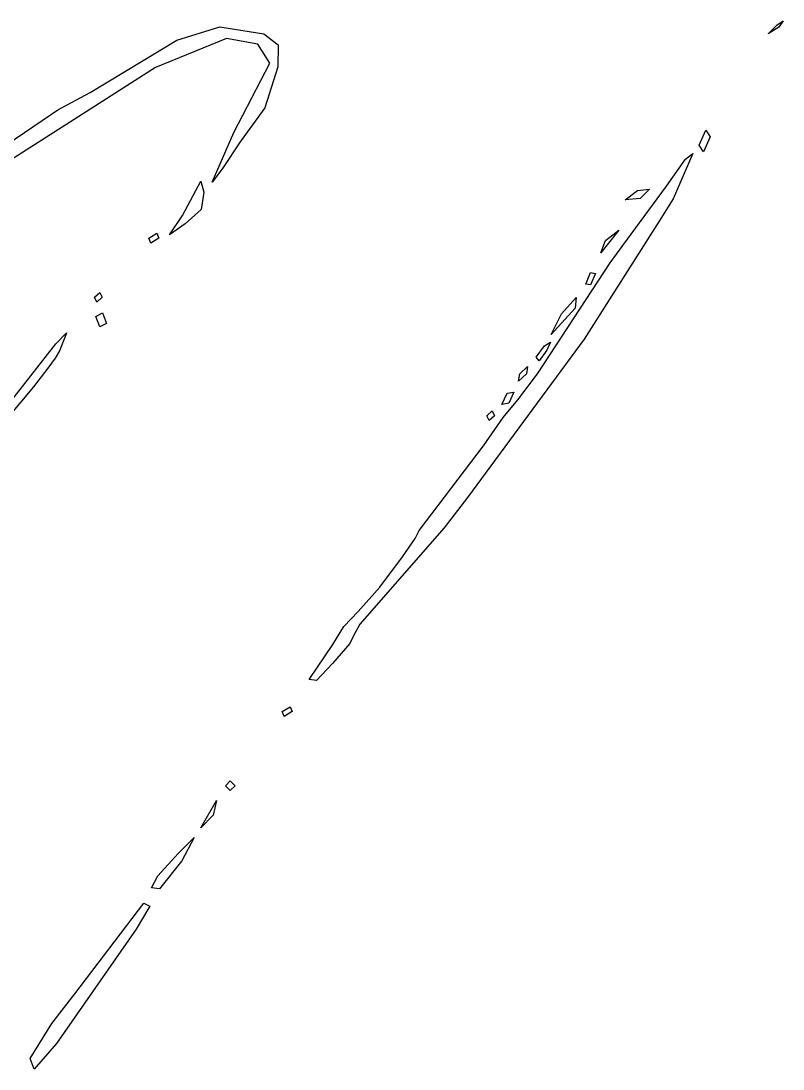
# Model space of a CAD drawing. Extents: x -2 to 136, y 0 to 93.
# Drawn here: x 112.2 to 122.86, y 25.58 to 40.24 of the extents above; entities that cross this region are included whole.
import ezdxf

# ---------------------------------------------------------------- set-up
doc = ezdxf.new("R2010")
doc.units = 0

msp = doc.modelspace()

# ---------------------------------------------------------------- linework, layer by layer
at = {"layer": 'Image'}
for p, q in [((122.651834, 40.061115), (122.772616, 40.181897)), ((122.772616, 40.181897), (122.858886, 40.242103)), ((122.858886, 40.242103), (122.798677, 40.155704)), ((114.381377, 39.974689), (114.984496, 40.160334)), ((114.984496, 40.160334), (115.596977, 40.063285)), ((115.596977, 40.063285), (115.797595, 39.907138)), ((122.651839, 40.060983), (122.651834, 40.061115)), ((122.798677, 40.155704), (122.651839, 40.060983)), ((113.169801, 39.242628), (114.381377, 39.974689)), ((115.077428, 39.996054), (114.083692, 39.589866)), ((115.516234, 39.916177), (115.077428, 39.996054)), ((115.681175, 39.652467), (115.516234, 39.916177)), ((115.797595, 39.907138), (115.794938, 39.598095)), ((114.083692, 39.589866), (109.845596, 36.889215)), ((115.179991, 38.68113), (115.681175, 39.652467)), ((115.794938, 39.598095), (115.610271, 39.026751)), ((112.716784, 38.999105), (113.169801, 39.242628)), ((115.610271, 39.026751), (115.268531, 38.551828)), ((112.496964, 38.851627), (112.716784, 38.999105)), ((111.71116, 38.316746), (112.496964, 38.851627)), ((121.685608, 38.503621), (121.779676, 38.715367)), ((121.779676, 38.715367), (121.84045, 38.61927)), ((114.87729, 37.985567), (115.179991, 38.68113)), ((121.84045, 38.61927), (121.747684, 38.41236)), ((115.268531, 38.551828), (115.018913, 38.178978)), ((121.747684, 38.41236), (121.685608, 38.503621)), ((121.685608, 38.503621), (121.685608, 38.503621)), ((121.228851, 37.930296), (121.494434, 38.309893)), ((121.598016, 38.3903), (121.320823, 37.752179)), ((121.494434, 38.309893), (121.598016, 38.3903)), ((115.018913, 38.178978), (114.87729, 37.985567)), ((114.645933, 37.872458), (114.718117, 38.00049)), ((114.718117, 38.00049), (114.758299, 37.849281)), ((114.462384, 37.518896), (114.645933, 37.872458)), ((114.758299, 37.849281), (114.720622, 37.606393)), ((120.650898, 37.739849), (120.823438, 37.8714)), ((120.823438, 37.8714), (120.991919, 37.89)), ((120.991919, 37.89), (120.861946, 37.759534)), ((120.914831, 37.507043), (121.228851, 37.930296)), ((120.861946, 37.759534), (120.650898, 37.739955)), ((120.650898, 37.739955), (120.650898, 37.739849)), ((121.320823, 37.752179), (121.124814, 37.441611)), ((114.720622, 37.606393), (114.496888, 37.404067)), ((114.278835, 37.248783), (114.462384, 37.518896)), ((114.496888, 37.404067), (114.278835, 37.248783)), ((121.124814, 37.441611), (120.075629, 35.790798)), ((120.620053, 37.100114), (120.914831, 37.507043)), ((113.990275, 37.204862), (114.101948, 37.273866)), ((114.101948, 37.273866), (114.1283, 37.204862)), ((120.56339, 37.314611), (120.311153, 36.997588)), ((120.374039, 37.169858), (120.56339, 37.314611)), ((114.016628, 37.135833), (113.990275, 37.204862)), ((113.990275, 37.204862), (113.990275, 37.204862)), ((114.1283, 37.204862), (114.016628, 37.135833)), ((120.311153, 36.997588), (120.374039, 37.169858)), ((120.374039, 37.169858), (120.374039, 37.169858)), ((120.443312, 36.859185), (120.620053, 37.100114)), ((119.42418, 35.305606), (120.443312, 36.859185)), ((120.099285, 36.562111), (120.167243, 36.721469)), ((120.167243, 36.721469), (120.235207, 36.70824)), ((120.235207, 36.70824), (120.167243, 36.548882)), ((120.167243, 36.548882), (120.099285, 36.562111)), ((120.099285, 36.562111), (120.099285, 36.562111)), ((113.231094, 36.376374), (113.304188, 36.445403)), ((113.261529, 36.30737), (113.231094, 36.376374)), ((113.231094, 36.376374), (113.231094, 36.376374)), ((113.334618, 36.376374), (113.261529, 36.30737)), ((113.304188, 36.445403), (113.334618, 36.376374)), ((119.758777, 36.143937), (119.964203, 36.371978)), ((119.964203, 36.371978), (119.953288, 36.225429)), ((119.953288, 36.225429), (119.615114, 35.854854)), ((113.247131, 36.106155), (113.34314, 36.157907)), ((113.306574, 35.962275), (113.247131, 36.106155)), ((113.247131, 36.106155), (113.247131, 36.106155)), ((113.34314, 36.157907), (113.398022, 36.009797)), ((119.615114, 35.854854), (119.758777, 36.143937)), ((113.398022, 36.009797), (113.306574, 35.962275)), ((112.687125, 35.725261), (112.838726, 35.877949)), ((112.827018, 35.85115), (112.740351, 35.629641)), ((112.838726, 35.877949), (112.827018, 35.85115)), ((120.075629, 35.790798), (118.44761, 33.574387)), ((119.615114, 35.854854), (119.615114, 35.854854)), ((111.334321, 33.993876), (112.687125, 35.725261)), ((112.740351, 35.629641), (112.678563, 35.523173)), ((119.408065, 35.539815), (119.522891, 35.695099)), ((119.554967, 35.634536), (119.449426, 35.487411)), ((119.522891, 35.695099), (119.606108, 35.749828)), ((119.606108, 35.749828), (119.554967, 35.634536)), ((112.678563, 35.523173), (112.575436, 35.382917)), ((119.449426, 35.487411), (119.408065, 35.539815)), ((119.408065, 35.539815), (119.408065, 35.539815)), ((112.575436, 35.382917), (112.37684, 35.121933)), ((119.176057, 35.307061), (119.285864, 35.410566)), ((119.285864, 35.410566), (119.270042, 35.307061)), ((119.148115, 34.94363), (119.42418, 35.305606)), ((119.270042, 35.307061), (119.160232, 35.20353)), ((119.160232, 35.20353), (119.176055, 35.307061)), ((119.176055, 35.307061), (119.176057, 35.307061)), ((112.37684, 35.121933), (111.996386, 34.668332)), ((118.998559, 35.033853), (119.094718, 35.047049)), ((119.094718, 35.047049), (119.022821, 34.896931)), ((119.022821, 34.896931), (118.924939, 34.875765)), ((118.924947, 34.875712), (118.998559, 35.033853)), ((118.946595, 34.694128), (119.148115, 34.94363)), ((118.717897, 34.720428), (118.790991, 34.789458)), ((118.790991, 34.789458), (118.821423, 34.720428)), ((118.924939, 34.875765), (118.924947, 34.875712)), ((118.670532, 34.298921), (118.946595, 34.694128)), ((118.748335, 34.651425), (118.717897, 34.720428)), ((118.717897, 34.720428), (118.717897, 34.720428)), ((118.821423, 34.720428), (118.748335, 34.651425)), ((117.767878, 33.11216), (118.670532, 34.298921)), ((118.44761, 33.574387), (118.120038, 33.152192)), ((118.120038, 33.152192), (116.940728, 31.801681)), ((117.53737, 32.74738), (117.71326, 33.001961)), ((117.71326, 33.001961), (117.767878, 33.11216)), ((117.220897, 32.321692), (117.53737, 32.74738)), ((116.915121, 31.978978), (117.220897, 32.321692)), ((116.716425, 31.769825), (116.915121, 31.978978)), ((116.561138, 31.518074), (116.716425, 31.769825)), ((116.940728, 31.801681), (116.854455, 31.652138)), ((116.802692, 31.534796), (116.557625, 31.252962)), ((116.854455, 31.652138), (116.802692, 31.534796)), ((116.233307, 31.029601), (116.561138, 31.518074)), ((116.557625, 31.252962), (116.332271, 31.015591)), ((116.332271, 31.015591), (116.233307, 31.029601)), ((116.233307, 31.029601), (116.233307, 31.029601)), ((115.85372, 30.579889), (115.96539, 30.648919)), ((115.96539, 30.648919), (115.991743, 30.579889)), ((115.88007, 30.510886), (115.853718, 30.579889)), ((115.853718, 30.579889), (115.85372, 30.579889)), ((115.991743, 30.579889), (115.88007, 30.510886)), ((115.060032, 29.543967), (115.129046, 29.612997)), ((115.129046, 29.474964), (115.060032, 29.543967)), ((115.060032, 29.543967), (115.060032, 29.543967)), ((115.129046, 29.612997), (115.198062, 29.543967)), ((115.198062, 29.543967), (115.129046, 29.474964)), ((114.714947, 28.953974), (114.93485, 29.336799)), ((114.93485, 29.336799), (114.887487, 29.129763)), ((114.887487, 29.129763), (114.714947, 28.953974)), ((114.714947, 28.953974), (114.714947, 28.953974)), ((114.400548, 28.596866), (114.622927, 28.818802)), ((114.622927, 28.818802), (114.451359, 28.492356)), ((114.114862, 28.28098), (114.400548, 28.596866)), ((114.451359, 28.492356), (114.138058, 28.102013)), ((114.024785, 28.117256), (114.114862, 28.28098)), ((114.138058, 28.102013), (114.024785, 28.117256)), ((114.024785, 28.117256), (114.024785, 28.117256)), ((112.955031, 26.63411), (113.920894, 27.902759)), ((114.005453, 27.861054), (113.81446, 27.538481)), ((113.920894, 27.902759), (114.005453, 27.861054)), ((113.81446, 27.538481), (112.696017, 25.93958)), ((112.632769, 26.219694), (112.955031, 26.63411)), ((112.331771, 25.729845), (112.632769, 26.219694)), ((112.696017, 25.93958), (112.387374, 25.580375)), ((112.387374, 25.580375), (112.331771, 25.729845)), ((112.331771, 25.729845), (112.331771, 25.729845))]:
    msp.add_line(p, q, dxfattribs=at)

doc.saveas('drawing.dxf')
